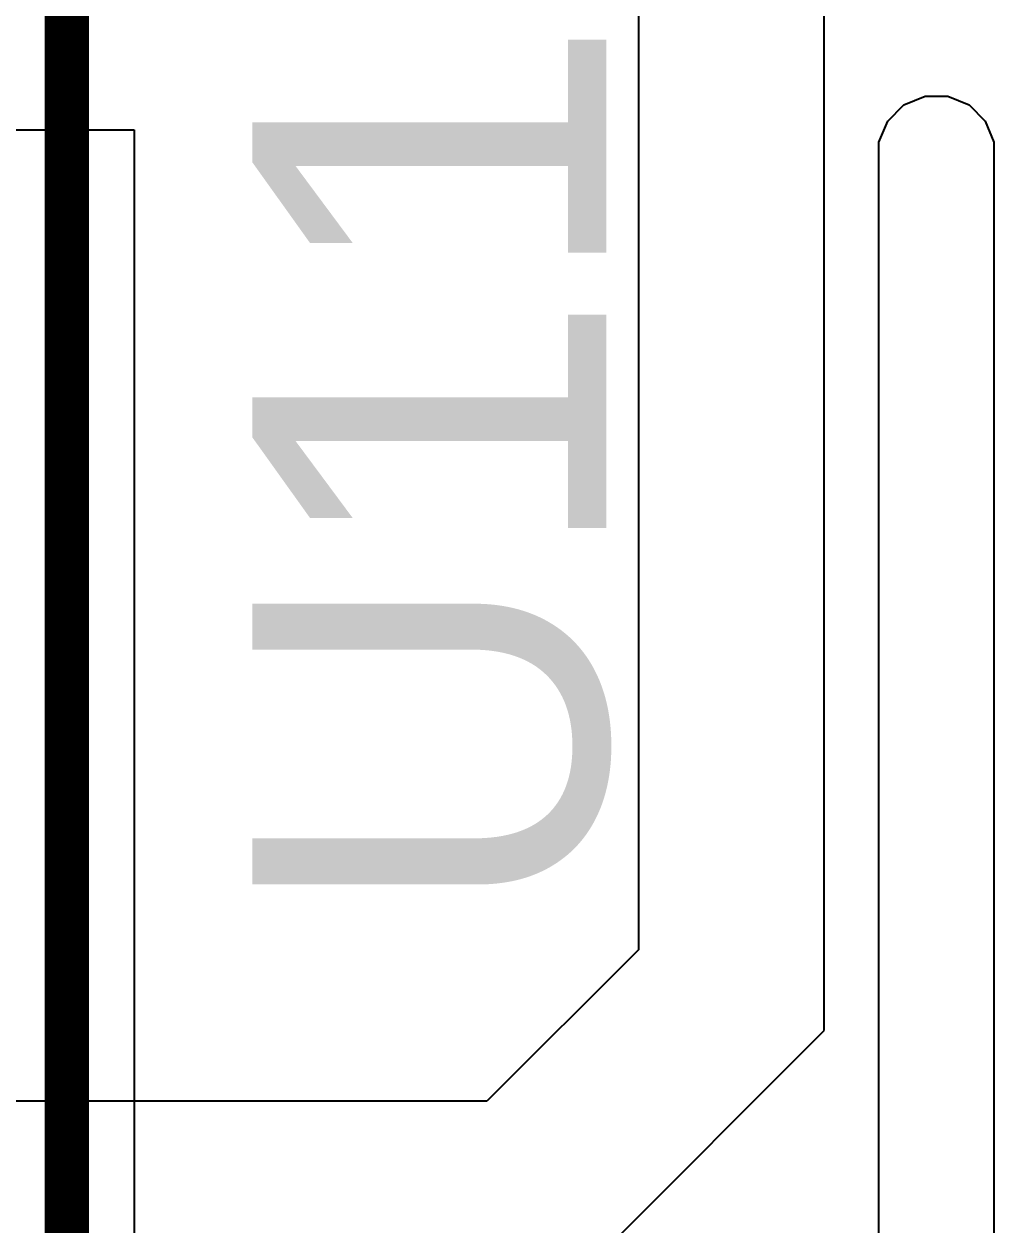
# Model space of a CAD drawing. Header units: inches. Extents: x -4 to 5258, y -4 to 5281.
# Drawn here: x 106.728 to 109.513, y 15.294 to 18.74 of the extents above; entities that cross this region are included whole.
import ezdxf

# ---------------------------------------------------------------- set-up
doc = ezdxf.new("R2010")
doc.units = ezdxf.units.IN
for name, color, linetype in [('Bottom Solder', 6, 'Continuous'), ('Layer 2', 76, 'Continuous'), ('Top Layer', 1, 'Continuous'), ('Top Overlay', 2, 'Continuous')]:
    doc.layers.add(name, color=color, linetype=linetype)
doc.styles.add('Arial', font='', dxfattribs={"height": 0.2})
doc.styles.get('Arial').set_extended_font_data('Arial')

# ---------------------------------------------------------------- blocks, each defined once
blk = doc.blocks.new('SOIC_8_22')
at = {"layer": 'Top Overlay'}
blk.add_lwpolyline([(1.9906, 2.4892, 0.127, 0.127, 0), (-1.9906, 2.4892, 0.127, 0.127, 0)], format="xyseb", dxfattribs=at)

msp = doc.modelspace()

# ---------------------------------------------------------------- linework, layer by layer
at = {"layer": 'Bottom Solder'}
for p, q in [((109.2541, 18.5081), (109.3148, 18.5332)), ((109.3148, 18.5332), (109.3476, 18.5332)), ((109.3476, 18.5332), (109.3804, 18.5332)), ((109.3804, 18.5332), (109.4411, 18.5081)), ((109.2076, 18.4616), (109.2541, 18.5081)), ((109.4411, 18.5081), (109.4876, 18.4616)), ((109.1825, 18.4009), (109.2076, 18.4616)), ((109.4876, 18.4616), (109.5127, 18.4009)), ((109.1825, 18.3681), (109.1825, 18.4009)), ((109.5127, 18.4009), (109.5127, 18.3681)), ((109.1825, 10.9005), (109.1825, 18.3681)), ((109.5127, 18.3681), (109.5127, 18.3681)), ((109.5127, 18.3681), (109.5127, 10.9005))]:
    msp.add_line(p, q, dxfattribs=at)
at = {"layer": 'Layer 2'}
for p, q in [((101.8205, 18.4365), (107.044, 18.4365)), ((107.044, 18.4365), (107.044, 13.3616))]:
    msp.add_line(p, q, dxfattribs=at)
at = {"layer": 'Top Layer'}
for p, q in [((109.0252, 15.8513), (109.0252, 27.6265)), ((108.4918, 27.2743), (108.4918, 16.0835)), ((108.4918, 16.0835), (108.0567, 15.6485)), ((108.3023, 15.1284), (109.0252, 15.8513)), ((108.0567, 15.6485), (104.0651, 15.6485))]:
    msp.add_line(p, q, dxfattribs=at)

# ---------------------------------------------------------------- block references
at = {"rotation": 270}
msp.add_blockref('SOIC_8_22', (104.3616, 16.8598), dxfattribs=at)

# ---------------------------------------------------------------- texts
at = {"layer": 'Top Overlay', "style": 'Arial'}
msp.add_text('U11', height=1.016, rotation=90, dxfattribs=at).set_placement((108.3997, 16.1612))

doc.saveas('drawing.dxf')
